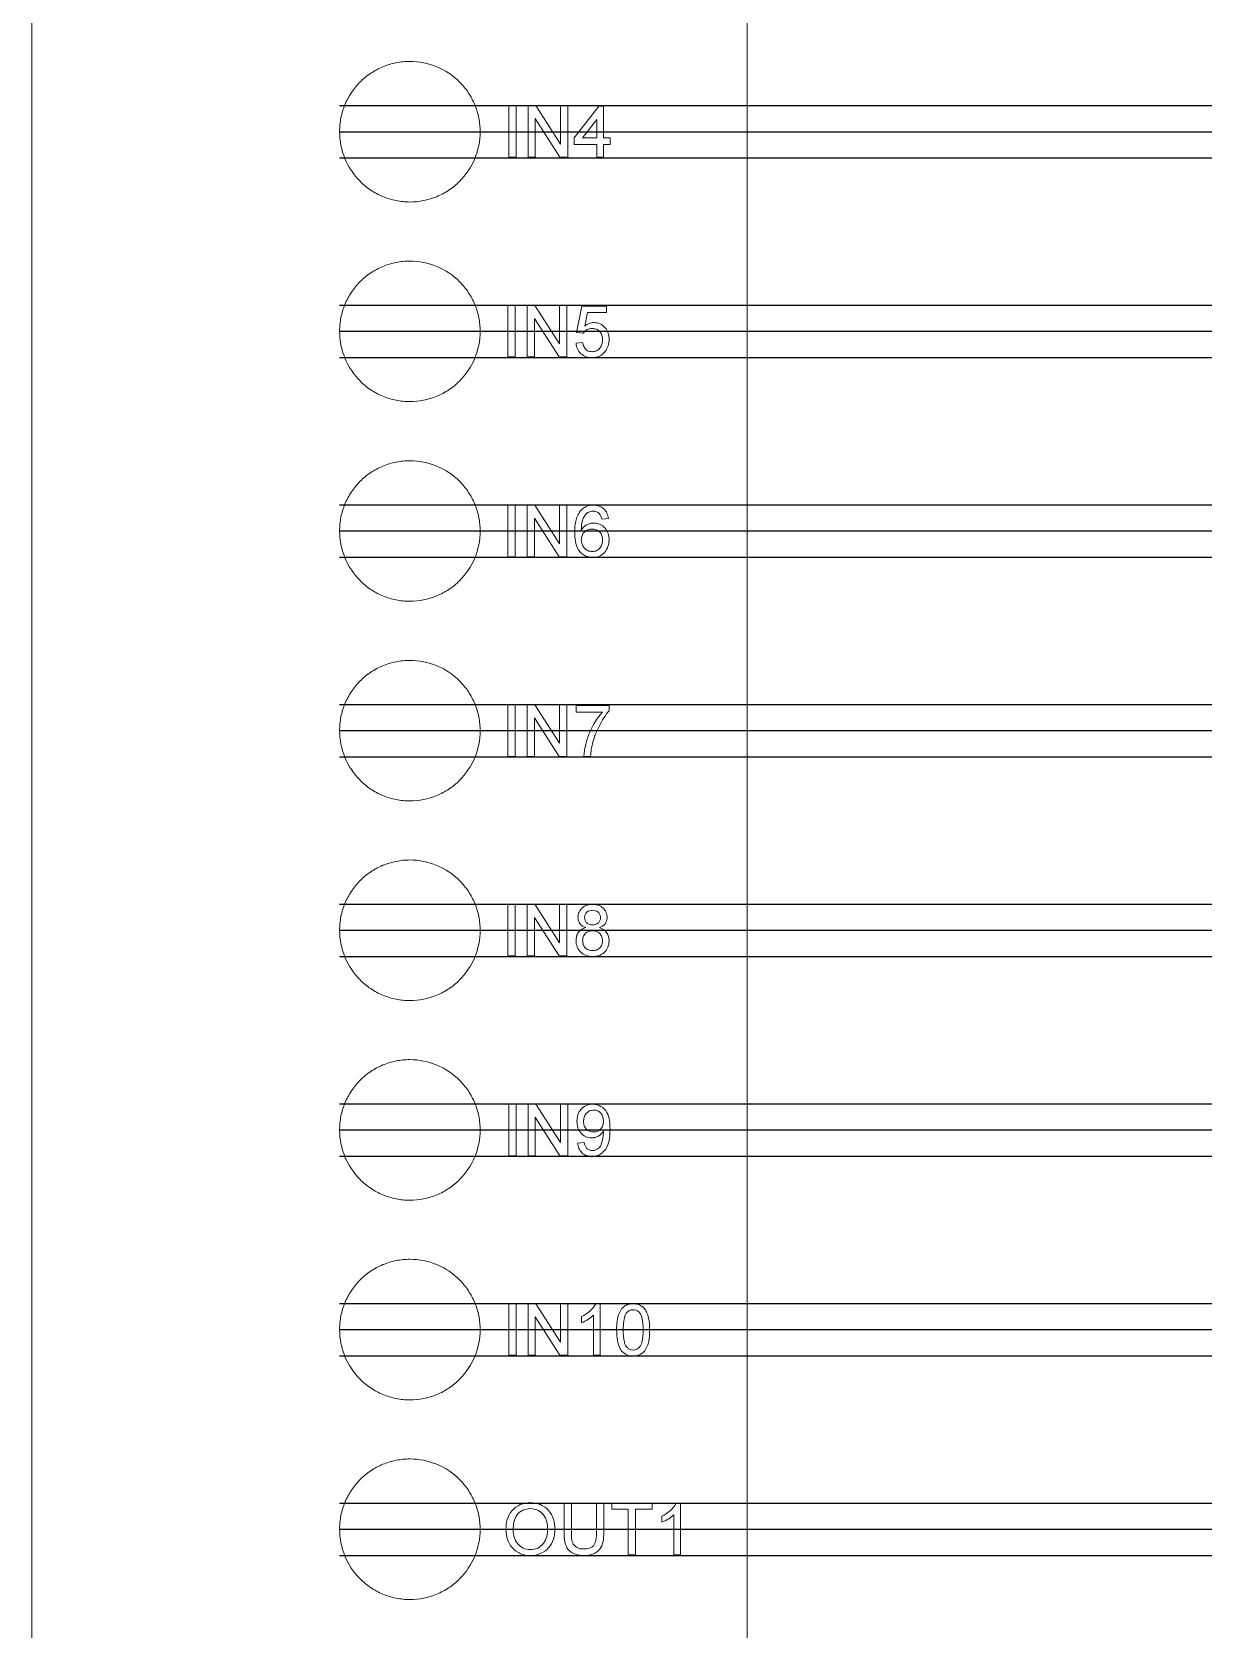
# Model space of a CAD drawing. Header units: millimetres. Extents: x 661 to 1125, y 84 to 277.
# Drawn here: x 1004.51 to 1033.67, y 141.9 to 181.64 of the extents above; entities that cross this region are included whole.
import ezdxf

# ---------------------------------------------------------------- set-up
doc = ezdxf.new("R2010")
doc.units = ezdxf.units.MM

# ---------------------------------------------------------------- blocks, each defined once
blk = doc.blocks.new('D')
at = {"color": 2, "linetype": 'Continuous', "lineweight": 15}
for p, q in [((1004.515, 239.48), (1004.515, 107.586)), ((1022.325, 239.48), (1022.325, 107.586)), ((1016.389, 179.811), (1016.389, 178.526)), ((1016.57, 179.811), (1016.389, 179.811)), ((1016.57, 178.526), (1016.57, 179.811)), ((1016.867, 179.811), (1016.867, 178.526)), ((1017.058, 179.811), (1016.867, 179.811)), ((1017.673, 178.852), (1017.058, 179.811)), ((1017.673, 179.811), (1017.673, 178.852)), ((1017.854, 179.811), (1017.673, 179.811)), ((1017.854, 178.526), (1017.854, 179.811)), ((1018.628, 179.794), (1018.019, 179.004)), ((1018.744, 179.794), (1018.628, 179.794)), ((1018.744, 179.004), (1018.744, 179.794)), ((1017.048, 179.485), (1017.663, 178.526)), ((1017.048, 178.526), (1017.048, 179.485)), ((1018.222, 179.004), (1018.579, 179.466)), ((1018.579, 179.466), (1018.579, 179.004)), ((1018.019, 179.004), (1018.019, 178.839)), ((1018.579, 179.004), (1018.222, 179.004)), ((1018.908, 179.004), (1018.744, 179.004)), ((1018.908, 178.839), (1018.908, 179.004)), ((1016.389, 178.526), (1016.57, 178.526)), ((1016.867, 178.526), (1017.048, 178.526)), ((1017.663, 178.526), (1017.854, 178.526)), ((1018.019, 178.839), (1018.579, 178.839)), ((1018.579, 178.839), (1018.579, 178.526)), ((1018.579, 178.526), (1018.744, 178.526)), ((1018.744, 178.526), (1018.744, 178.839)), ((1018.744, 178.839), (1018.908, 178.839)), ((1016.366, 174.838), (1016.366, 173.554)), ((1016.547, 174.838), (1016.366, 174.838)), ((1016.547, 173.554), (1016.547, 174.838)), ((1017.035, 174.838), (1016.844, 174.838)), ((1016.844, 174.838), (1016.844, 173.554)), ((1017.025, 174.512), (1017.64, 173.554)), ((1017.025, 173.554), (1017.025, 174.512)), ((1017.65, 173.88), (1017.035, 174.838)), ((1017.832, 174.838), (1017.65, 174.838)), ((1017.65, 174.838), (1017.65, 173.88)), ((1017.832, 173.554), (1017.832, 174.838)), ((1018.21, 174.821), (1018.078, 174.163)), ((1018.819, 174.821), (1018.21, 174.821)), ((1018.279, 174.324), (1018.345, 174.657)), ((1018.345, 174.657), (1018.819, 174.657)), ((1018.819, 174.657), (1018.819, 174.821)), ((1018.078, 174.163), (1018.243, 174.146)), ((1018.227, 173.916), (1018.062, 173.899)), ((1016.366, 173.554), (1016.547, 173.554)), ((1016.844, 173.554), (1017.025, 173.554)), ((1017.64, 173.554), (1017.832, 173.554)), ((1016.547, 169.866), (1016.366, 169.866)), ((1016.366, 169.866), (1016.366, 168.582)), ((1016.547, 168.582), (1016.547, 169.866)), ((1017.035, 169.866), (1016.844, 169.866)), ((1016.844, 169.866), (1016.844, 168.582)), ((1017.65, 168.908), (1017.035, 169.866)), ((1017.832, 169.866), (1017.65, 169.866)), ((1017.65, 169.866), (1017.65, 168.908)), ((1017.832, 168.582), (1017.832, 169.866)), ((1017.025, 169.54), (1017.64, 168.582)), ((1017.025, 168.582), (1017.025, 169.54)), ((1018.704, 169.52), (1018.869, 169.536)), ((1016.366, 168.582), (1016.547, 168.582)), ((1016.844, 168.582), (1017.025, 168.582)), ((1017.64, 168.582), (1017.832, 168.582)), ((1016.547, 164.9), (1016.366, 164.9)), ((1016.366, 164.9), (1016.366, 163.616)), ((1016.547, 163.616), (1016.547, 164.9)), ((1017.035, 164.9), (1016.844, 164.9)), ((1016.844, 164.9), (1016.844, 163.616)), ((1017.025, 163.616), (1017.025, 164.574)), ((1017.025, 164.574), (1017.64, 163.616)), ((1017.65, 163.942), (1017.035, 164.9)), ((1017.832, 164.9), (1017.65, 164.9)), ((1017.65, 164.9), (1017.65, 163.942)), ((1017.832, 163.616), (1017.832, 164.9)), ((1018.062, 164.883), (1018.062, 164.719)), ((1018.885, 164.883), (1018.062, 164.883)), ((1018.062, 164.719), (1018.721, 164.719)), ((1018.885, 164.75), (1018.885, 164.883)), ((1016.366, 163.616), (1016.547, 163.616)), ((1016.844, 163.616), (1017.025, 163.616)), ((1017.64, 163.616), (1017.832, 163.616)), ((1018.26, 163.616), (1018.424, 163.616)), ((1016.366, 159.934), (1016.366, 158.65)), ((1016.547, 159.934), (1016.366, 159.934)), ((1016.547, 158.65), (1016.547, 159.934)), ((1016.844, 159.934), (1016.844, 158.65)), ((1017.035, 159.934), (1016.844, 159.934)), ((1017.65, 158.976), (1017.035, 159.934)), ((1017.65, 159.934), (1017.65, 158.976)), ((1017.832, 159.934), (1017.65, 159.934)), ((1017.832, 158.65), (1017.832, 159.934)), ((1017.025, 158.65), (1017.025, 159.608)), ((1017.025, 159.608), (1017.64, 158.65)), ((1016.366, 158.65), (1016.547, 158.65)), ((1016.844, 158.65), (1017.025, 158.65)), ((1017.64, 158.65), (1017.832, 158.65)), ((1016.389, 154.961), (1016.389, 153.677)), ((1016.57, 154.961), (1016.389, 154.961)), ((1016.57, 153.677), (1016.57, 154.961)), ((1016.867, 154.961), (1016.867, 153.677)), ((1017.058, 154.961), (1016.867, 154.961)), ((1017.048, 154.635), (1017.663, 153.677)), ((1017.048, 153.677), (1017.048, 154.635)), ((1017.673, 154.003), (1017.058, 154.961)), ((1017.854, 154.961), (1017.673, 154.961)), ((1017.673, 154.961), (1017.673, 154.003)), ((1017.854, 153.677), (1017.854, 154.961)), ((1018.266, 154.006), (1018.101, 153.99)), ((1016.389, 153.677), (1016.57, 153.677)), ((1016.867, 153.677), (1017.048, 153.677)), ((1017.663, 153.677), (1017.854, 153.677)), ((1016.389, 149.995), (1016.389, 148.711)), ((1016.57, 149.995), (1016.389, 149.995)), ((1016.57, 148.711), (1016.57, 149.995)), ((1016.867, 149.995), (1016.867, 148.711)), ((1017.058, 149.995), (1016.867, 149.995)), ((1017.673, 149.037), (1017.058, 149.995)), ((1017.673, 149.995), (1017.673, 149.037)), ((1017.854, 149.995), (1017.673, 149.995)), ((1017.854, 148.711), (1017.854, 149.995)), ((1018.661, 149.995), (1018.555, 149.995)), ((1018.661, 148.711), (1018.661, 149.995)), ((1017.048, 149.669), (1017.663, 148.711)), ((1017.048, 148.711), (1017.048, 149.669)), ((1018.2, 149.674), (1018.2, 149.522)), ((1018.497, 149.712), (1018.497, 148.711)), ((1016.389, 148.711), (1016.57, 148.711)), ((1016.867, 148.711), (1017.048, 148.711)), ((1017.663, 148.711), (1017.854, 148.711)), ((1018.497, 148.711), (1018.661, 148.711)), ((1017.765, 145.029), (1017.765, 144.29)), ((1017.946, 145.029), (1017.765, 145.029)), ((1017.946, 144.299), (1017.946, 145.029)), ((1018.572, 145.029), (1018.572, 144.299)), ((1018.753, 145.029), (1018.572, 145.029)), ((1018.753, 144.29), (1018.753, 145.029)), ((1018.951, 145.029), (1018.951, 144.881)), ((1019.955, 145.029), (1018.951, 145.029)), ((1018.951, 144.881), (1019.362, 144.881)), ((1019.362, 144.881), (1019.362, 143.745)), ((1019.543, 143.745), (1019.543, 144.881)), ((1019.543, 144.881), (1019.955, 144.881)), ((1019.955, 144.881), (1019.955, 145.029)), ((1020.202, 144.708), (1020.202, 144.556)), ((1020.498, 144.746), (1020.498, 143.745)), ((1020.663, 145.029), (1020.557, 145.029)), ((1020.663, 143.745), (1020.663, 145.029)), ((1019.362, 143.745), (1019.543, 143.745)), ((1020.498, 143.745), (1020.663, 143.745))]:
    blk.add_line(p, q, dxfattribs=at)
for p, q in [((1012.175, 179.81), (1125.244, 179.81)), ((1012.175, 179.16), (1125.244, 179.16)), ((1012.175, 178.51), (1125.244, 178.51)), ((1012.175, 174.842), (1125.244, 174.842)), ((1012.175, 174.192), (1125.244, 174.192)), ((1012.175, 173.542), (1125.244, 173.542)), ((1012.175, 169.874), (1125.244, 169.874)), ((1012.175, 169.224), (1125.244, 169.224)), ((1012.175, 168.574), (1125.244, 168.574)), ((1012.175, 164.906), (1125.244, 164.906)), ((1012.175, 164.256), (1125.244, 164.256)), ((1012.175, 163.606), (1125.244, 163.606)), ((1012.175, 159.938), (1125.244, 159.938)), ((1012.175, 159.288), (1125.244, 159.288)), ((1012.175, 158.638), (1125.244, 158.638)), ((1012.175, 154.97), (1125.244, 154.97)), ((1012.175, 154.32), (1125.244, 154.32)), ((1012.175, 153.67), (1125.244, 153.67)), ((1012.175, 150.002), (1125.244, 150.002)), ((1012.175, 149.352), (1125.244, 149.352)), ((1012.175, 148.702), (1125.244, 148.702)), ((1012.175, 145.034), (1125.244, 145.034)), ((1012.175, 144.384), (1125.244, 144.384)), ((1012.175, 143.734), (1125.244, 143.734))]:
    blk.add_line(p, q)
for points, knots in [([(1015.674, 179.16), (1015.674, 179.275), (1015.663, 179.389), (1015.618, 179.612), (1015.585, 179.723), (1015.497, 179.934), (1015.444, 180.035), (1015.317, 180.225), (1015.243, 180.315), (1015.001, 180.557), (1014.806, 180.688), (1014.385, 180.863), (1014.154, 180.909), (1013.811, 180.909), (1013.695, 180.898), (1013.47, 180.853), (1013.361, 180.82), (1013.149, 180.732), (1013.047, 180.677), (1012.857, 180.55), (1012.769, 180.478), (1012.605, 180.315), (1012.533, 180.226), (1012.406, 180.037), (1012.352, 179.934), (1012.264, 179.723), (1012.231, 179.614), (1012.187, 179.39), (1012.175, 179.274), (1012.175, 178.932), (1012.221, 178.703), (1012.394, 178.282), (1012.524, 178.087), (1012.766, 177.844), (1012.856, 177.77), (1013.046, 177.643), (1013.146, 177.589), (1013.358, 177.501), (1013.47, 177.467), (1013.694, 177.422), (1013.807, 177.41), (1014.154, 177.41), (1014.381, 177.455), (1014.7, 177.587), (1014.801, 177.641), (1014.991, 177.768), (1015.081, 177.842), (1015.323, 178.084), (1015.453, 178.279), (1015.628, 178.7), (1015.674, 178.929), (1015.674, 179.16)], [0, 0, 0, 0, 0.03125, 0.03125, 0.0625, 0.0625, 0.09375, 0.09375, 0.125, 0.125, 0.1875, 0.1875, 0.25, 0.25, 0.28125, 0.28125, 0.3125, 0.3125, 0.34375, 0.34375, 0.375, 0.375, 0.40625, 0.40625, 0.4375, 0.4375, 0.46875, 0.46875, 0.5, 0.5, 0.5625, 0.5625, 0.625, 0.625, 0.65625, 0.65625, 0.6875, 0.6875, 0.71875, 0.71875, 0.75, 0.75, 0.8125, 0.8125, 0.84375, 0.84375, 0.875, 0.875, 0.9375, 0.9375, 1, 1, 1, 1]), ([(1015.674, 174.192), (1015.674, 174.307), (1015.663, 174.42), (1015.618, 174.644), (1015.585, 174.755), (1015.497, 174.966), (1015.444, 175.067), (1015.317, 175.257), (1015.243, 175.347), (1015.001, 175.589), (1014.806, 175.72), (1014.385, 175.895), (1014.154, 175.941), (1013.811, 175.941), (1013.695, 175.93), (1013.47, 175.885), (1013.361, 175.852), (1013.149, 175.764), (1013.046, 175.709), (1012.857, 175.582), (1012.768, 175.51), (1012.605, 175.346), (1012.533, 175.258), (1012.406, 175.068), (1012.352, 174.966), (1012.264, 174.754), (1012.231, 174.645), (1012.187, 174.422), (1012.175, 174.306), (1012.175, 173.964), (1012.221, 173.735), (1012.394, 173.314), (1012.524, 173.119), (1012.766, 172.876), (1012.855, 172.802), (1013.046, 172.675), (1013.146, 172.621), (1013.358, 172.533), (1013.469, 172.499), (1013.693, 172.454), (1013.807, 172.442), (1014.154, 172.442), (1014.382, 172.487), (1014.7, 172.62), (1014.801, 172.673), (1014.991, 172.8), (1015.081, 172.874), (1015.323, 173.117), (1015.453, 173.312), (1015.628, 173.732), (1015.674, 173.961), (1015.674, 174.192)], [0, 0, 0, 0, 0.03125, 0.03125, 0.0625, 0.0625, 0.09375, 0.09375, 0.125, 0.125, 0.1875, 0.1875, 0.25, 0.25, 0.28125, 0.28125, 0.3125, 0.3125, 0.34375, 0.34375, 0.375, 0.375, 0.40625, 0.40625, 0.4375, 0.4375, 0.46875, 0.46875, 0.5, 0.5, 0.5625, 0.5625, 0.625, 0.625, 0.65625, 0.65625, 0.6875, 0.6875, 0.71875, 0.71875, 0.75, 0.75, 0.8125, 0.8125, 0.84375, 0.84375, 0.875, 0.875, 0.9375, 0.9375, 1, 1, 1, 1]), ([(1018.243, 174.146), (1018.268, 174.182), (1018.299, 174.213), (1018.375, 174.254), (1018.419, 174.26), (1018.463, 174.262)], [0, 0, 0, 0, 0.5, 0.5, 1, 1, 1, 1]), ([(1018.508, 174.41), (1018.467, 174.409), (1018.425, 174.402), (1018.348, 174.372), (1018.313, 174.349), (1018.279, 174.324)], [0, 0, 0, 0, 0.5, 0.5, 1, 1, 1, 1]), ([(1018.463, 174.262), (1018.499, 174.261), (1018.534, 174.257), (1018.602, 174.234), (1018.633, 174.213), (1018.68, 174.158), (1018.697, 174.126), (1018.717, 174.057), (1018.72, 174.02), (1018.721, 173.984)], [0, 0, 0, 0, 0.25, 0.25, 0.5, 0.5, 0.75, 0.75, 1, 1, 1, 1]), ([(1018.885, 173.994), (1018.884, 174.046), (1018.878, 174.098), (1018.846, 174.197), (1018.82, 174.243), (1018.751, 174.323), (1018.709, 174.356), (1018.614, 174.4), (1018.561, 174.408), (1018.508, 174.41)], [0, 0, 0, 0, 0.25, 0.25, 0.5, 0.5, 0.75, 0.75, 1, 1, 1, 1]), ([(1018.062, 173.899), (1018.067, 173.85), (1018.078, 173.801), (1018.119, 173.71), (1018.149, 173.669), (1018.222, 173.602), (1018.266, 173.576), (1018.36, 173.544), (1018.411, 173.538), (1018.461, 173.537)], [0, 0, 0, 0, 0.25, 0.25, 0.5, 0.5, 0.75, 0.75, 1, 1, 1, 1]), ([(1018.462, 173.685), (1018.431, 173.686), (1018.401, 173.69), (1018.343, 173.711), (1018.317, 173.728), (1018.256, 173.795), (1018.237, 173.856), (1018.227, 173.916)], [0, 0, 0, 0, 0.25, 0.25, 0.5, 0.5, 1, 1, 1, 1]), ([(1018.461, 173.537), (1018.524, 173.539), (1018.587, 173.548), (1018.671, 173.589), (1018.698, 173.605), (1018.746, 173.645), (1018.767, 173.669), (1018.787, 173.693)], [0, 0, 0, 0, 0.5, 0.5, 0.75, 0.75, 1, 1, 1, 1]), ([(1018.721, 173.984), (1018.72, 173.947), (1018.717, 173.911), (1018.697, 173.839), (1018.681, 173.805), (1018.635, 173.746), (1018.605, 173.721), (1018.537, 173.692), (1018.5, 173.686), (1018.462, 173.685)], [0, 0, 0, 0, 0.25, 0.25, 0.5, 0.5, 0.75, 0.75, 1, 1, 1, 1]), ([(1018.787, 173.693), (1018.819, 173.736), (1018.846, 173.784), (1018.878, 173.886), (1018.884, 173.94), (1018.885, 173.994)], [0, 0, 0, 0, 0.5, 0.5, 1, 1, 1, 1]), ([(1015.674, 169.224), (1015.674, 169.339), (1015.663, 169.452), (1015.618, 169.675), (1015.585, 169.786), (1015.498, 169.998), (1015.444, 170.098), (1015.317, 170.288), (1015.244, 170.379), (1015.002, 170.621), (1014.807, 170.752), (1014.385, 170.927), (1014.154, 170.973), (1013.811, 170.973), (1013.695, 170.962), (1013.47, 170.917), (1013.361, 170.884), (1013.149, 170.796), (1013.046, 170.741), (1012.857, 170.614), (1012.768, 170.541), (1012.605, 170.378), (1012.533, 170.289), (1012.406, 170.1), (1012.352, 169.998), (1012.264, 169.786), (1012.231, 169.677), (1012.187, 169.454), (1012.175, 169.338), (1012.175, 168.996), (1012.221, 168.767), (1012.394, 168.346), (1012.524, 168.151), (1012.765, 167.909), (1012.855, 167.834), (1013.046, 167.707), (1013.146, 167.653), (1013.358, 167.565), (1013.469, 167.531), (1013.693, 167.486), (1013.807, 167.474), (1014.154, 167.474), (1014.382, 167.519), (1014.701, 167.652), (1014.801, 167.705), (1014.991, 167.832), (1015.081, 167.906), (1015.324, 168.149), (1015.454, 168.344), (1015.628, 168.764), (1015.674, 168.993), (1015.674, 169.224)], [0, 0, 0, 0, 0.03125, 0.03125, 0.0625, 0.0625, 0.09375, 0.09375, 0.125, 0.125, 0.1875, 0.1875, 0.25, 0.25, 0.28125, 0.28125, 0.3125, 0.3125, 0.34375, 0.34375, 0.375, 0.375, 0.40625, 0.40625, 0.4375, 0.4375, 0.46875, 0.46875, 0.5, 0.5, 0.5625, 0.5625, 0.625, 0.625, 0.65625, 0.65625, 0.6875, 0.6875, 0.71875, 0.71875, 0.75, 0.75, 0.8125, 0.8125, 0.84375, 0.84375, 0.875, 0.875, 0.9375, 0.9375, 1, 1, 1, 1]), ([(1018.169, 169.72), (1018.11, 169.645), (1018.075, 169.557), (1018.036, 169.372), (1018.029, 169.277), (1018.029, 169.183)], [0, 0, 0, 0, 0.5, 0.5, 1, 1, 1, 1]), ([(1018.498, 169.866), (1018.436, 169.864), (1018.373, 169.855), (1018.288, 169.819), (1018.26, 169.803), (1018.211, 169.765), (1018.19, 169.743), (1018.169, 169.72)], [0, 0, 0, 0, 0.5, 0.5, 0.75, 0.75, 1, 1, 1, 1]), ([(1018.347, 169.68), (1018.358, 169.685), (1018.369, 169.691), (1018.38, 169.696), (1018.391, 169.701), (1018.403, 169.705), (1018.415, 169.708), (1018.438, 169.715), (1018.463, 169.717), (1018.487, 169.718)], [0, 0, 0, 0, 0.0000368946, 0.0000368946, 0.0000368946, 0.0000739341, 0.0000739341, 0.0000739341, 0.0001474857, 0.0001474857, 0.0001474857, 0.0001474857]), ([(1018.487, 169.718), (1018.517, 169.717), (1018.546, 169.712), (1018.6, 169.69), (1018.624, 169.672), (1018.645, 169.652)], [0, 0, 0, 0, 0.5, 0.5, 1, 1, 1, 1]), ([(1018.869, 169.536), (1018.862, 169.582), (1018.852, 169.626), (1018.814, 169.708), (1018.786, 169.746), (1018.718, 169.808), (1018.677, 169.831), (1018.59, 169.86), (1018.544, 169.865), (1018.498, 169.866)], [0, 0, 0, 0, 0.25, 0.25, 0.5, 0.5, 0.75, 0.75, 1, 1, 1, 1]), ([(1018.194, 169.252), (1018.195, 169.331), (1018.199, 169.41), (1018.231, 169.524), (1018.248, 169.559), (1018.29, 169.626), (1018.317, 169.654), (1018.347, 169.68)], [0, 0, 0, 0, 0.5, 0.5, 0.75, 0.75, 1, 1, 1, 1]), ([(1018.506, 169.421), (1018.475, 169.42), (1018.444, 169.418), (1018.384, 169.403), (1018.355, 169.391), (1018.301, 169.363), (1018.276, 169.345), (1018.23, 169.302), (1018.212, 169.277), (1018.194, 169.252)], [0, 0, 0, 0, 0.25, 0.25, 0.5, 0.5, 0.75, 0.75, 1, 1, 1, 1]), ([(1018.885, 169.005), (1018.884, 169.057), (1018.878, 169.109), (1018.846, 169.208), (1018.819, 169.255), (1018.749, 169.334), (1018.707, 169.367), (1018.611, 169.411), (1018.559, 169.42), (1018.506, 169.421)], [0, 0, 0, 0, 0.25, 0.25, 0.5, 0.5, 0.75, 0.75, 1, 1, 1, 1]), ([(1018.645, 169.652), (1018.652, 169.642), (1018.66, 169.633), (1018.666, 169.622), (1018.673, 169.612), (1018.678, 169.601), (1018.683, 169.589), (1018.692, 169.567), (1018.698, 169.543), (1018.704, 169.52)], [0, 0, 0, 0, 0.0000367447, 0.0000367447, 0.0000367447, 0.0000735261, 0.0000735261, 0.0000735261, 0.0001464792, 0.0001464792, 0.0001464792, 0.0001464792]), ([(1018.029, 169.183), (1018.03, 169.111), (1018.034, 169.039), (1018.058, 168.897), (1018.079, 168.826), (1018.153, 168.701), (1018.207, 168.649), (1018.302, 168.598), (1018.336, 168.585), (1018.407, 168.569), (1018.443, 168.566), (1018.479, 168.565)], [0, 0, 0, 0, 0.25, 0.25, 0.5, 0.5, 0.75, 0.75, 0.875, 0.875, 1, 1, 1, 1]), ([(1018.194, 169.008), (1018.195, 169.043), (1018.199, 169.078), (1018.224, 169.144), (1018.244, 169.173), (1018.294, 169.222), (1018.324, 169.242), (1018.389, 169.267), (1018.425, 169.273), (1018.46, 169.273)], [0, 0, 0, 0, 0.25, 0.25, 0.5, 0.5, 0.75, 0.75, 1, 1, 1, 1]), ([(1018.467, 168.713), (1018.429, 168.715), (1018.392, 168.72), (1018.323, 168.749), (1018.292, 168.772), (1018.244, 168.829), (1018.225, 168.863), (1018.2, 168.933), (1018.195, 168.97), (1018.194, 169.008)], [0, 0, 0, 0, 0.25, 0.25, 0.5, 0.5, 0.75, 0.75, 1, 1, 1, 1]), ([(1018.46, 169.273), (1018.496, 169.273), (1018.531, 169.268), (1018.598, 169.244), (1018.629, 169.223), (1018.677, 169.171), (1018.695, 169.139), (1018.717, 169.071), (1018.72, 169.035), (1018.721, 168.999)], [0, 0, 0, 0, 0.25, 0.25, 0.5, 0.5, 0.75, 0.75, 1, 1, 1, 1]), ([(1018.721, 168.999), (1018.72, 168.963), (1018.717, 168.928), (1018.697, 168.859), (1018.68, 168.826), (1018.634, 168.771), (1018.605, 168.749), (1018.539, 168.72), (1018.503, 168.714), (1018.467, 168.713)], [0, 0, 0, 0, 0.25, 0.25, 0.5, 0.5, 0.75, 0.75, 1, 1, 1, 1]), ([(1018.479, 168.565), (1018.535, 168.566), (1018.592, 168.575), (1018.694, 168.62), (1018.741, 168.653), (1018.812, 168.738), (1018.84, 168.788), (1018.876, 168.892), (1018.883, 168.949), (1018.885, 169.005)], [0, 0, 0, 0, 0.25, 0.25, 0.5, 0.5, 0.75, 0.75, 1, 1, 1, 1]), ([(1015.674, 164.256), (1015.674, 164.371), (1015.663, 164.484), (1015.619, 164.707), (1015.585, 164.818), (1015.498, 165.03), (1015.444, 165.13), (1015.318, 165.32), (1015.244, 165.41), (1015.002, 165.653), (1014.807, 165.784), (1014.385, 165.959), (1014.154, 166.005), (1013.811, 166.005), (1013.695, 165.994), (1013.47, 165.949), (1013.361, 165.916), (1013.149, 165.828), (1013.046, 165.773), (1012.856, 165.646), (1012.768, 165.573), (1012.605, 165.41), (1012.532, 165.321), (1012.406, 165.132), (1012.352, 165.03), (1012.264, 164.818), (1012.231, 164.709), (1012.187, 164.485), (1012.175, 164.37), (1012.175, 164.028), (1012.221, 163.799), (1012.394, 163.378), (1012.524, 163.183), (1012.765, 162.941), (1012.855, 162.867), (1013.045, 162.739), (1013.146, 162.685), (1013.358, 162.597), (1013.469, 162.563), (1013.693, 162.518), (1013.807, 162.506), (1014.154, 162.506), (1014.382, 162.551), (1014.701, 162.684), (1014.801, 162.738), (1014.992, 162.865), (1015.082, 162.939), (1015.324, 163.181), (1015.454, 163.376), (1015.628, 163.796), (1015.674, 164.025), (1015.674, 164.256)], [0, 0, 0, 0, 0.03125, 0.03125, 0.0625, 0.0625, 0.09375, 0.09375, 0.125, 0.125, 0.1875, 0.1875, 0.25, 0.25, 0.28125, 0.28125, 0.3125, 0.3125, 0.34375, 0.34375, 0.375, 0.375, 0.40625, 0.40625, 0.4375, 0.4375, 0.46875, 0.46875, 0.5, 0.5, 0.5625, 0.5625, 0.625, 0.625, 0.65625, 0.65625, 0.6875, 0.6875, 0.71875, 0.71875, 0.75, 0.75, 0.8125, 0.8125, 0.84375, 0.84375, 0.875, 0.875, 0.9375, 0.9375, 1, 1, 1, 1]), ([(1018.721, 164.719), (1018.584, 164.567), (1018.478, 164.391), (1018.359, 164.109), (1018.328, 164.013), (1018.28, 163.817), (1018.263, 163.718), (1018.26, 163.616)], [0, 0, 0, 0, 0.5, 0.5, 0.75, 0.75, 1, 1, 1, 1]), ([(1018.481, 163.965), (1018.502, 164.036), (1018.524, 164.107), (1018.578, 164.245), (1018.609, 164.312), (1018.711, 164.51), (1018.789, 164.637), (1018.885, 164.75)], [0, 0, 0, 0, 0.25, 0.25, 0.5, 0.5, 1, 1, 1, 1]), ([(1018.424, 163.616), (1018.429, 163.674), (1018.434, 163.733), (1018.443, 163.791), (1018.448, 163.82), (1018.453, 163.849), (1018.46, 163.878), (1018.466, 163.907), (1018.474, 163.936), (1018.481, 163.965)], [0, 0, 0, 0, 0.0001772791, 0.0001772791, 0.0001772791, 0.0002665017, 0.0002665017, 0.0002665017, 0.0003560093, 0.0003560093, 0.0003560093, 0.0003560093]), ([(1015.674, 159.288), (1015.674, 159.403), (1015.663, 159.516), (1015.619, 159.739), (1015.585, 159.85), (1015.498, 160.061), (1015.444, 160.162), (1015.318, 160.352), (1015.244, 160.442), (1015.002, 160.685), (1014.807, 160.815), (1014.385, 160.991), (1014.154, 161.037), (1013.811, 161.037), (1013.695, 161.026), (1013.47, 160.981), (1013.36, 160.948), (1013.148, 160.86), (1013.046, 160.805), (1012.856, 160.678), (1012.768, 160.605), (1012.605, 160.441), (1012.532, 160.353), (1012.406, 160.163), (1012.351, 160.061), (1012.264, 159.85), (1012.231, 159.741), (1012.187, 159.517), (1012.175, 159.402), (1012.175, 159.06), (1012.221, 158.831), (1012.394, 158.411), (1012.524, 158.215), (1012.765, 157.973), (1012.855, 157.899), (1013.045, 157.771), (1013.146, 157.717), (1013.357, 157.629), (1013.469, 157.595), (1013.693, 157.55), (1013.807, 157.538), (1014.154, 157.538), (1014.382, 157.583), (1014.701, 157.716), (1014.802, 157.77), (1014.992, 157.897), (1015.082, 157.971), (1015.324, 158.213), (1015.454, 158.408), (1015.628, 158.828), (1015.674, 159.057), (1015.674, 159.288)], [0, 0, 0, 0, 0.03125, 0.03125, 0.0625, 0.0625, 0.09375, 0.09375, 0.125, 0.125, 0.1875, 0.1875, 0.25, 0.25, 0.28125, 0.28125, 0.3125, 0.3125, 0.34375, 0.34375, 0.375, 0.375, 0.40625, 0.40625, 0.4375, 0.4375, 0.46875, 0.46875, 0.5, 0.5, 0.5625, 0.5625, 0.625, 0.625, 0.65625, 0.65625, 0.6875, 0.6875, 0.71875, 0.71875, 0.75, 0.75, 0.8125, 0.8125, 0.84375, 0.84375, 0.875, 0.875, 0.9375, 0.9375, 1, 1, 1, 1]), ([(1018.472, 159.934), (1018.426, 159.933), (1018.381, 159.929), (1018.295, 159.902), (1018.254, 159.88), (1018.185, 159.82), (1018.157, 159.783), (1018.12, 159.701), (1018.113, 159.656), (1018.111, 159.61)], [0, 0, 0, 0, 0.25, 0.25, 0.5, 0.5, 0.75, 0.75, 1, 1, 1, 1]), ([(1018.276, 159.61), (1018.277, 159.634), (1018.281, 159.659), (1018.301, 159.704), (1018.316, 159.724), (1018.373, 159.774), (1018.424, 159.785), (1018.474, 159.786)], [0, 0, 0, 0, 0.25, 0.25, 0.5, 0.5, 1, 1, 1, 1]), ([(1018.836, 159.606), (1018.835, 159.652), (1018.827, 159.698), (1018.789, 159.781), (1018.76, 159.817), (1018.692, 159.878), (1018.651, 159.9), (1018.564, 159.929), (1018.518, 159.933), (1018.472, 159.934)], [0, 0, 0, 0, 0.25, 0.25, 0.5, 0.5, 0.75, 0.75, 1, 1, 1, 1]), ([(1018.474, 159.786), (1018.524, 159.785), (1018.577, 159.772), (1018.632, 159.72), (1018.647, 159.699), (1018.667, 159.653), (1018.67, 159.627), (1018.671, 159.602)], [0, 0, 0, 0, 0.5, 0.5, 0.75, 0.75, 1, 1, 1, 1]), ([(1018.111, 159.61), (1018.113, 159.582), (1018.115, 159.553), (1018.132, 159.499), (1018.145, 159.472), (1018.198, 159.404), (1018.252, 159.376), (1018.306, 159.354)], [0, 0, 0, 0, 0.25, 0.25, 0.5, 0.5, 1, 1, 1, 1]), ([(1018.475, 159.424), (1018.449, 159.424), (1018.424, 159.426), (1018.375, 159.442), (1018.351, 159.454), (1018.313, 159.488), (1018.299, 159.51), (1018.28, 159.558), (1018.277, 159.584), (1018.276, 159.61)], [0, 0, 0, 0, 0.25, 0.25, 0.5, 0.5, 0.75, 0.75, 1, 1, 1, 1]), ([(1018.671, 159.602), (1018.67, 159.577), (1018.667, 159.553), (1018.647, 159.507), (1018.633, 159.486), (1018.577, 159.435), (1018.525, 159.425), (1018.475, 159.424)], [0, 0, 0, 0, 0.25, 0.25, 0.5, 0.5, 1, 1, 1, 1]), ([(1018.645, 159.354), (1018.672, 159.365), (1018.698, 159.376), (1018.745, 159.407), (1018.766, 159.426), (1018.801, 159.47), (1018.815, 159.496), (1018.832, 159.549), (1018.835, 159.578), (1018.836, 159.606)], [0, 0, 0, 0, 0.25, 0.25, 0.5, 0.5, 0.75, 0.75, 1, 1, 1, 1]), ([(1018.306, 159.354), (1018.27, 159.344), (1018.236, 159.331), (1018.173, 159.292), (1018.146, 159.267), (1018.102, 159.207), (1018.086, 159.173), (1018.066, 159.102), (1018.063, 159.065), (1018.062, 159.028)], [0, 0, 0, 0, 0.25, 0.25, 0.5, 0.5, 0.75, 0.75, 1, 1, 1, 1]), ([(1018.062, 159.028), (1018.063, 158.975), (1018.071, 158.922), (1018.111, 158.823), (1018.142, 158.779), (1018.219, 158.705), (1018.265, 158.676), (1018.366, 158.641), (1018.42, 158.635), (1018.474, 158.634)], [0, 0, 0, 0, 0.25, 0.25, 0.5, 0.5, 0.75, 0.75, 1, 1, 1, 1]), ([(1018.227, 159.031), (1018.227, 159.064), (1018.231, 159.095), (1018.253, 159.156), (1018.271, 159.184), (1018.316, 159.231), (1018.343, 159.249), (1018.404, 159.271), (1018.437, 159.275), (1018.47, 159.276)], [0, 0, 0, 0, 0.25, 0.25, 0.5, 0.5, 0.75, 0.75, 1, 1, 1, 1]), ([(1018.475, 158.782), (1018.442, 158.783), (1018.409, 158.788), (1018.347, 158.81), (1018.317, 158.827), (1018.269, 158.872), (1018.253, 158.903), (1018.232, 158.965), (1018.228, 158.998), (1018.227, 159.031)], [0, 0, 0, 0, 0.25, 0.25, 0.5, 0.5, 0.75, 0.75, 1, 1, 1, 1]), ([(1018.47, 159.276), (1018.503, 159.275), (1018.536, 159.271), (1018.599, 159.249), (1018.628, 159.231), (1018.674, 159.183), (1018.693, 159.155), (1018.716, 159.093), (1018.72, 159.059), (1018.721, 159.026)], [0, 0, 0, 0, 0.25, 0.25, 0.5, 0.5, 0.75, 0.75, 1, 1, 1, 1]), ([(1018.474, 158.634), (1018.527, 158.635), (1018.579, 158.64), (1018.679, 158.675), (1018.726, 158.702), (1018.804, 158.776), (1018.835, 158.82), (1018.876, 158.917), (1018.884, 158.971), (1018.885, 159.024)], [0, 0, 0, 0, 0.25, 0.25, 0.5, 0.5, 0.75, 0.75, 1, 1, 1, 1]), ([(1018.721, 159.026), (1018.72, 158.994), (1018.716, 158.962), (1018.694, 158.9), (1018.676, 158.872), (1018.631, 158.825), (1018.602, 158.808), (1018.541, 158.786), (1018.508, 158.782), (1018.475, 158.782)], [0, 0, 0, 0, 0.25, 0.25, 0.5, 0.5, 0.75, 0.75, 1, 1, 1, 1]), ([(1018.885, 159.024), (1018.884, 159.06), (1018.881, 159.097), (1018.861, 159.166), (1018.845, 159.2), (1018.781, 159.289), (1018.716, 159.331), (1018.645, 159.354)], [0, 0, 0, 0, 0.25, 0.25, 0.5, 0.5, 1, 1, 1, 1]), ([(1015.674, 154.32), (1015.674, 154.435), (1015.663, 154.548), (1015.619, 154.771), (1015.585, 154.882), (1015.498, 155.093), (1015.444, 155.194), (1015.318, 155.384), (1015.244, 155.474), (1015.002, 155.716), (1014.807, 155.847), (1014.386, 156.023), (1014.154, 156.069), (1013.811, 156.069), (1013.695, 156.058), (1013.47, 156.013), (1013.36, 155.98), (1013.148, 155.891), (1013.045, 155.836), (1012.856, 155.709), (1012.767, 155.637), (1012.604, 155.473), (1012.532, 155.385), (1012.406, 155.195), (1012.351, 155.093), (1012.264, 154.881), (1012.231, 154.773), (1012.187, 154.549), (1012.175, 154.434), (1012.175, 154.092), (1012.221, 153.863), (1012.394, 153.443), (1012.524, 153.248), (1012.765, 153.005), (1012.854, 152.931), (1013.045, 152.803), (1013.145, 152.749), (1013.357, 152.661), (1013.469, 152.627), (1013.693, 152.582), (1013.807, 152.57), (1014.154, 152.57), (1014.382, 152.615), (1014.701, 152.748), (1014.802, 152.802), (1014.992, 152.929), (1015.082, 153.003), (1015.324, 153.246), (1015.454, 153.44), (1015.628, 153.86), (1015.674, 154.089), (1015.674, 154.32)], [0, 0, 0, 0, 0.03125, 0.03125, 0.0625, 0.0625, 0.09375, 0.09375, 0.125, 0.125, 0.1875, 0.1875, 0.25, 0.25, 0.28125, 0.28125, 0.3125, 0.3125, 0.34375, 0.34375, 0.375, 0.375, 0.40625, 0.40625, 0.4375, 0.4375, 0.46875, 0.46875, 0.5, 0.5, 0.5625, 0.5625, 0.625, 0.625, 0.65625, 0.65625, 0.6875, 0.6875, 0.71875, 0.71875, 0.75, 0.75, 0.8125, 0.8125, 0.84375, 0.84375, 0.875, 0.875, 0.9375, 0.9375, 1, 1, 1, 1]), ([(1018.479, 154.961), (1018.424, 154.96), (1018.369, 154.951), (1018.27, 154.908), (1018.225, 154.875), (1018.153, 154.795), (1018.125, 154.746), (1018.092, 154.644), (1018.086, 154.589), (1018.085, 154.535)], [0, 0, 0, 0, 0.25, 0.25, 0.5, 0.5, 0.75, 0.75, 1, 1, 1, 1]), ([(1018.25, 154.526), (1018.25, 154.562), (1018.254, 154.597), (1018.275, 154.665), (1018.292, 154.697), (1018.338, 154.753), (1018.366, 154.776), (1018.431, 154.806), (1018.467, 154.812), (1018.504, 154.813)], [0, 0, 0, 0, 0.25, 0.25, 0.5, 0.5, 0.75, 0.75, 1, 1, 1, 1]), ([(1018.908, 154.345), (1018.908, 154.415), (1018.905, 154.486), (1018.884, 154.626), (1018.865, 154.694), (1018.794, 154.818), (1018.744, 154.87), (1018.622, 154.942), (1018.551, 154.959), (1018.479, 154.961)], [0, 0, 0, 0, 0.25, 0.25, 0.5, 0.5, 0.75, 0.75, 1, 1, 1, 1]), ([(1018.504, 154.813), (1018.538, 154.812), (1018.572, 154.807), (1018.635, 154.779), (1018.663, 154.757), (1018.706, 154.704), (1018.721, 154.673), (1018.74, 154.607), (1018.743, 154.573), (1018.744, 154.538)], [0, 0, 0, 0, 0.25, 0.25, 0.5, 0.5, 0.75, 0.75, 1, 1, 1, 1]), ([(1018.085, 154.535), (1018.086, 154.483), (1018.091, 154.433), (1018.121, 154.335), (1018.145, 154.289), (1018.212, 154.209), (1018.252, 154.177), (1018.346, 154.132), (1018.397, 154.123), (1018.449, 154.121)], [0, 0, 0, 0, 0.25, 0.25, 0.5, 0.5, 0.75, 0.75, 1, 1, 1, 1]), ([(1018.5, 154.269), (1018.466, 154.27), (1018.433, 154.274), (1018.369, 154.297), (1018.34, 154.317), (1018.294, 154.366), (1018.276, 154.395), (1018.254, 154.458), (1018.25, 154.492), (1018.25, 154.526)], [0, 0, 0, 0, 0.25, 0.25, 0.5, 0.5, 0.75, 0.75, 1, 1, 1, 1]), ([(1018.449, 154.121), (1018.479, 154.122), (1018.508, 154.125), (1018.565, 154.14), (1018.593, 154.152), (1018.644, 154.182), (1018.668, 154.2), (1018.71, 154.241), (1018.727, 154.264), (1018.744, 154.289)], [0, 0, 0, 0, 0.25, 0.25, 0.5, 0.5, 0.75, 0.75, 1, 1, 1, 1]), ([(1018.456, 153.66), (1018.495, 153.661), (1018.534, 153.664), (1018.609, 153.685), (1018.645, 153.701), (1018.743, 153.763), (1018.795, 153.825), (1018.863, 153.963), (1018.882, 154.039), (1018.905, 154.191), (1018.908, 154.268), (1018.908, 154.345)], [0, 0, 0, 0, 0.125, 0.125, 0.25, 0.25, 0.5, 0.5, 0.75, 0.75, 1, 1, 1, 1]), ([(1018.744, 154.258), (1018.743, 154.159), (1018.728, 154.061), (1018.682, 153.946), (1018.672, 153.923), (1018.644, 153.883), (1018.626, 153.866), (1018.585, 153.837), (1018.562, 153.826), (1018.515, 153.812), (1018.49, 153.809), (1018.465, 153.808)], [0, 0, 0, 0, 0.5, 0.5, 0.625, 0.625, 0.75, 0.75, 0.875, 0.875, 1, 1, 1, 1]), ([(1018.744, 154.538), (1018.743, 154.504), (1018.74, 154.471), (1018.72, 154.405), (1018.705, 154.374), (1018.659, 154.323), (1018.631, 154.302), (1018.569, 154.275), (1018.534, 154.27), (1018.5, 154.269)], [0, 0, 0, 0, 0.25, 0.25, 0.5, 0.5, 0.75, 0.75, 1, 1, 1, 1]), ([(1018.744, 154.289), (1018.744, 154.284), (1018.744, 154.279), (1018.744, 154.273), (1018.744, 154.271), (1018.744, 154.268), (1018.744, 154.265), (1018.744, 154.263), (1018.744, 154.26), (1018.744, 154.258)], [0, 0, 0, 0, 0.00001580744, 0.00001580744, 0.00001580744, 0.00002371148, 0.00002371148, 0.00002371148, 0.00003161564, 0.00003161564, 0.00003161564, 0.00003161564]), ([(1018.101, 153.99), (1018.108, 153.945), (1018.117, 153.902), (1018.152, 153.82), (1018.177, 153.782), (1018.242, 153.72), (1018.281, 153.696), (1018.366, 153.666), (1018.411, 153.661), (1018.456, 153.66)], [0, 0, 0, 0, 0.25, 0.25, 0.5, 0.5, 0.75, 0.75, 1, 1, 1, 1]), ([(1018.465, 153.808), (1018.439, 153.809), (1018.413, 153.812), (1018.364, 153.831), (1018.343, 153.846), (1018.291, 153.903), (1018.275, 153.955), (1018.266, 154.006)], [0, 0, 0, 0, 0.25, 0.25, 0.5, 0.5, 1, 1, 1, 1]), ([(1015.674, 149.352), (1015.674, 149.467), (1015.663, 149.58), (1015.619, 149.803), (1015.585, 149.913), (1015.498, 150.125), (1015.445, 150.225), (1015.318, 150.415), (1015.245, 150.505), (1015.003, 150.748), (1014.808, 150.879), (1014.386, 151.055), (1014.155, 151.101), (1013.811, 151.101), (1013.695, 151.09), (1013.469, 151.045), (1013.36, 151.011), (1013.148, 150.923), (1013.045, 150.868), (1012.855, 150.741), (1012.767, 150.668), (1012.604, 150.505), (1012.532, 150.416), (1012.406, 150.227), (1012.351, 150.125), (1012.264, 149.913), (1012.231, 149.804), (1012.187, 149.581), (1012.175, 149.466), (1012.175, 149.124), (1012.221, 148.895), (1012.394, 148.475), (1012.523, 148.28), (1012.764, 148.037), (1012.854, 147.963), (1013.045, 147.835), (1013.145, 147.781), (1013.357, 147.693), (1013.469, 147.659), (1013.693, 147.614), (1013.807, 147.602), (1014.154, 147.602), (1014.382, 147.648), (1014.702, 147.78), (1014.802, 147.834), (1014.992, 147.961), (1015.082, 148.035), (1015.324, 148.278), (1015.454, 148.473), (1015.628, 148.893), (1015.674, 149.121), (1015.674, 149.352)], [0, 0, 0, 0, 0.03125, 0.03125, 0.0625, 0.0625, 0.09375, 0.09375, 0.125, 0.125, 0.1875, 0.1875, 0.25, 0.25, 0.28125, 0.28125, 0.3125, 0.3125, 0.34375, 0.34375, 0.375, 0.375, 0.40625, 0.40625, 0.4375, 0.4375, 0.46875, 0.46875, 0.5, 0.5, 0.5625, 0.5625, 0.625, 0.625, 0.65625, 0.65625, 0.6875, 0.6875, 0.71875, 0.71875, 0.75, 0.75, 0.8125, 0.8125, 0.84375, 0.84375, 0.875, 0.875, 0.9375, 0.9375, 1, 1, 1, 1]), ([(1019.484, 149.995), (1019.448, 149.995), (1019.412, 149.991), (1019.341, 149.974), (1019.307, 149.959), (1019.215, 149.899), (1019.17, 149.837), (1019.112, 149.705), (1019.095, 149.633), (1019.076, 149.489), (1019.073, 149.417), (1019.073, 149.344)], [0, 0, 0, 0, 0.125, 0.125, 0.25, 0.25, 0.5, 0.5, 0.75, 0.75, 1, 1, 1, 1]), ([(1019.312, 149.759), (1019.333, 149.785), (1019.357, 149.809), (1019.415, 149.84), (1019.449, 149.846), (1019.483, 149.847)], [0, 0, 0, 0, 0.5, 0.5, 1, 1, 1, 1]), ([(1019.483, 149.847), (1019.509, 149.846), (1019.535, 149.843), (1019.584, 149.823), (1019.607, 149.809), (1019.664, 149.754), (1019.688, 149.706), (1019.729, 149.555), (1019.731, 149.449), (1019.731, 149.345)], [0, 0, 0, 0, 0.125, 0.125, 0.25, 0.25, 0.5, 0.5, 1, 1, 1, 1]), ([(1019.896, 149.344), (1019.895, 149.417), (1019.893, 149.489), (1019.874, 149.63), (1019.855, 149.701), (1019.813, 149.802), (1019.796, 149.834), (1019.753, 149.893), (1019.726, 149.918), (1019.663, 149.958), (1019.629, 149.972), (1019.558, 149.991), (1019.521, 149.994), (1019.484, 149.995)], [0, 0, 0, 0, 0.25, 0.25, 0.5, 0.5, 0.625, 0.625, 0.75, 0.75, 0.875, 0.875, 1, 1, 1, 1]), ([(1019.237, 149.345), (1019.238, 149.416), (1019.24, 149.487), (1019.259, 149.628), (1019.275, 149.698), (1019.312, 149.759)], [0, 0, 0, 0, 0.5, 0.5, 1, 1, 1, 1]), ([(1019.073, 149.344), (1019.074, 149.253), (1019.078, 149.162), (1019.105, 149.026), (1019.116, 148.982), (1019.149, 148.896), (1019.171, 148.856), (1019.198, 148.818)], [0, 0, 0, 0, 0.5, 0.5, 0.75, 0.75, 1, 1, 1, 1]), ([(1019.484, 148.843), (1019.458, 148.844), (1019.432, 148.848), (1019.383, 148.868), (1019.361, 148.883), (1019.323, 148.919), (1019.307, 148.939), (1019.281, 148.985), (1019.273, 149.01), (1019.24, 149.136), (1019.238, 149.241), (1019.237, 149.345)], [0, 0, 0, 0, 0.125, 0.125, 0.25, 0.25, 0.375, 0.375, 0.5, 0.5, 1, 1, 1, 1]), ([(1019.731, 149.345), (1019.731, 149.241), (1019.729, 149.136), (1019.695, 149.01), (1019.687, 148.985), (1019.662, 148.939), (1019.645, 148.918), (1019.607, 148.883), (1019.585, 148.868), (1019.537, 148.848), (1019.511, 148.844), (1019.484, 148.843)], [0, 0, 0, 0, 0.5, 0.5, 0.625, 0.625, 0.75, 0.75, 0.875, 0.875, 1, 1, 1, 1]), ([(1019.484, 148.695), (1019.521, 148.695), (1019.557, 148.699), (1019.628, 148.716), (1019.663, 148.731), (1019.754, 148.791), (1019.799, 148.853), (1019.857, 148.986), (1019.873, 149.057), (1019.893, 149.2), (1019.895, 149.272), (1019.896, 149.344)], [0, 0, 0, 0, 0.125, 0.125, 0.25, 0.25, 0.5, 0.5, 0.75, 0.75, 1, 1, 1, 1]), ([(1019.198, 148.818), (1019.233, 148.778), (1019.277, 148.744), (1019.376, 148.703), (1019.43, 148.696), (1019.484, 148.695)], [0, 0, 0, 0, 0.5, 0.5, 1, 1, 1, 1]), ([(1015.674, 144.384), (1015.674, 144.499), (1015.663, 144.612), (1015.619, 144.834), (1015.585, 144.945), (1015.498, 145.157), (1015.445, 145.257), (1015.318, 145.447), (1015.245, 145.537), (1015.003, 145.78), (1014.808, 145.911), (1014.386, 146.086), (1014.155, 146.133), (1013.811, 146.133), (1013.695, 146.122), (1013.469, 146.077), (1013.36, 146.043), (1013.148, 145.955), (1013.045, 145.9), (1012.855, 145.773), (1012.767, 145.7), (1012.604, 145.537), (1012.532, 145.448), (1012.405, 145.258), (1012.351, 145.156), (1012.264, 144.945), (1012.231, 144.836), (1012.187, 144.613), (1012.175, 144.497), (1012.175, 144.157), (1012.221, 143.927), (1012.393, 143.507), (1012.523, 143.312), (1012.764, 143.07), (1012.854, 142.995), (1013.044, 142.868), (1013.145, 142.813), (1013.357, 142.725), (1013.468, 142.691), (1013.693, 142.646), (1013.807, 142.634), (1014.154, 142.634), (1014.382, 142.68), (1014.702, 142.812), (1014.802, 142.866), (1014.993, 142.993), (1015.083, 143.067), (1015.325, 143.31), (1015.454, 143.505), (1015.628, 143.925), (1015.674, 144.153), (1015.674, 144.384)], [0, 0, 0, 0, 0.03125, 0.03125, 0.0625, 0.0625, 0.09375, 0.09375, 0.125, 0.125, 0.1875, 0.1875, 0.25, 0.25, 0.28125, 0.28125, 0.3125, 0.3125, 0.34375, 0.34375, 0.375, 0.375, 0.40625, 0.40625, 0.4375, 0.4375, 0.46875, 0.46875, 0.5, 0.5, 0.5625, 0.5625, 0.625, 0.625, 0.65625, 0.65625, 0.6875, 0.6875, 0.71875, 0.71875, 0.75, 0.75, 0.8125, 0.8125, 0.84375, 0.84375, 0.875, 0.875, 0.9375, 0.9375, 1, 1, 1, 1]), ([(1016.926, 145.046), (1016.84, 145.044), (1016.754, 145.032), (1016.596, 144.964), (1016.525, 144.912), (1016.414, 144.783), (1016.374, 144.705), (1016.325, 144.541), (1016.318, 144.455), (1016.316, 144.37)], [0, 0, 0, 0, 0.25, 0.25, 0.5, 0.5, 0.75, 0.75, 1, 1, 1, 1]), ([(1016.498, 144.368), (1016.499, 144.432), (1016.502, 144.496), (1016.528, 144.622), (1016.551, 144.684), (1016.628, 144.788), (1016.681, 144.828), (1016.797, 144.884), (1016.862, 144.896), (1016.927, 144.897)], [0, 0, 0, 0, 0.25, 0.25, 0.5, 0.5, 0.75, 0.75, 1, 1, 1, 1]), ([(1017.535, 144.385), (1017.533, 144.469), (1017.524, 144.552), (1017.473, 144.712), (1017.433, 144.787), (1017.322, 144.915), (1017.251, 144.964), (1017.097, 145.03), (1017.011, 145.044), (1016.926, 145.046)], [0, 0, 0, 0, 0.25, 0.25, 0.5, 0.5, 0.75, 0.75, 1, 1, 1, 1]), ([(1016.927, 144.897), (1016.99, 144.896), (1017.053, 144.884), (1017.166, 144.83), (1017.216, 144.789), (1017.29, 144.689), (1017.316, 144.631), (1017.347, 144.511), (1017.353, 144.449), (1017.354, 144.386)], [0, 0, 0, 0, 0.25, 0.25, 0.5, 0.5, 0.75, 0.75, 1, 1, 1, 1]), ([(1016.316, 144.37), (1016.317, 144.287), (1016.33, 144.207), (1016.385, 144.052), (1016.425, 143.979), (1016.537, 143.855), (1016.606, 143.807), (1016.758, 143.743), (1016.842, 143.73), (1016.926, 143.728)], [0, 0, 0, 0, 0.25, 0.25, 0.5, 0.5, 0.75, 0.75, 1, 1, 1, 1]), ([(1016.925, 143.877), (1016.863, 143.878), (1016.802, 143.888), (1016.691, 143.94), (1016.642, 143.979), (1016.565, 144.073), (1016.537, 144.128), (1016.504, 144.246), (1016.498, 144.307), (1016.498, 144.368)], [0, 0, 0, 0, 0.25, 0.25, 0.5, 0.5, 0.75, 0.75, 1, 1, 1, 1]), ([(1017.354, 144.386), (1017.353, 144.324), (1017.348, 144.262), (1017.318, 144.143), (1017.292, 144.084), (1017.215, 143.985), (1017.165, 143.943), (1017.052, 143.888), (1016.988, 143.878), (1016.925, 143.877)], [0, 0, 0, 0, 0.25, 0.25, 0.5, 0.5, 0.75, 0.75, 1, 1, 1, 1]), ([(1016.926, 143.728), (1017.01, 143.73), (1017.094, 143.744), (1017.249, 143.809), (1017.321, 143.856), (1017.431, 143.982), (1017.472, 144.058), (1017.523, 144.217), (1017.533, 144.301), (1017.535, 144.385)], [0, 0, 0, 0, 0.25, 0.25, 0.5, 0.5, 0.75, 0.75, 1, 1, 1, 1]), ([(1017.765, 144.29), (1017.766, 144.218), (1017.769, 144.146), (1017.797, 144.004), (1017.822, 143.933), (1017.913, 143.822), (1017.978, 143.782), (1018.116, 143.736), (1018.189, 143.729), (1018.262, 143.728)], [0, 0, 0, 0, 0.25, 0.25, 0.5, 0.5, 0.75, 0.75, 1, 1, 1, 1]), ([(1018.248, 143.893), (1018.199, 143.894), (1018.149, 143.9), (1018.06, 143.94), (1018.02, 143.973), (1017.97, 144.057), (1017.959, 144.106), (1017.948, 144.202), (1017.947, 144.25), (1017.946, 144.299)], [0, 0, 0, 0, 0.25, 0.25, 0.5, 0.5, 0.75, 0.75, 1, 1, 1, 1]), ([(1018.572, 144.299), (1018.571, 144.248), (1018.57, 144.198), (1018.555, 144.098), (1018.543, 144.047), (1018.491, 143.961), (1018.447, 143.93), (1018.351, 143.898), (1018.299, 143.894), (1018.248, 143.893)], [0, 0, 0, 0, 0.25, 0.25, 0.5, 0.5, 0.75, 0.75, 1, 1, 1, 1]), ([(1018.262, 143.728), (1018.335, 143.729), (1018.407, 143.737), (1018.543, 143.785), (1018.604, 143.827), (1018.697, 143.936), (1018.722, 144.007), (1018.749, 144.147), (1018.752, 144.219), (1018.753, 144.29)], [0, 0, 0, 0, 0.25, 0.25, 0.5, 0.5, 0.75, 0.75, 1, 1, 1, 1])]:
    blk.add_open_spline(points, degree=3, knots=knots, dxfattribs=at)
for points in [[(1018.555, 149.995), (1018.479, 149.851), (1018.345, 149.749), (1018.2, 149.674)], [(1018.2, 149.522), (1018.31, 149.567), (1018.412, 149.63), (1018.497, 149.712)], [(1020.557, 145.029), (1020.481, 144.885), (1020.347, 144.783), (1020.202, 144.708)], [(1020.202, 144.556), (1020.311, 144.601), (1020.413, 144.664), (1020.498, 144.746)]]:
    blk.add_open_spline(points, degree=3, dxfattribs=at)

msp = doc.modelspace()

# ---------------------------------------------------------------- block references
msp.add_blockref('D', (0, 0))

doc.saveas('drawing.dxf')
